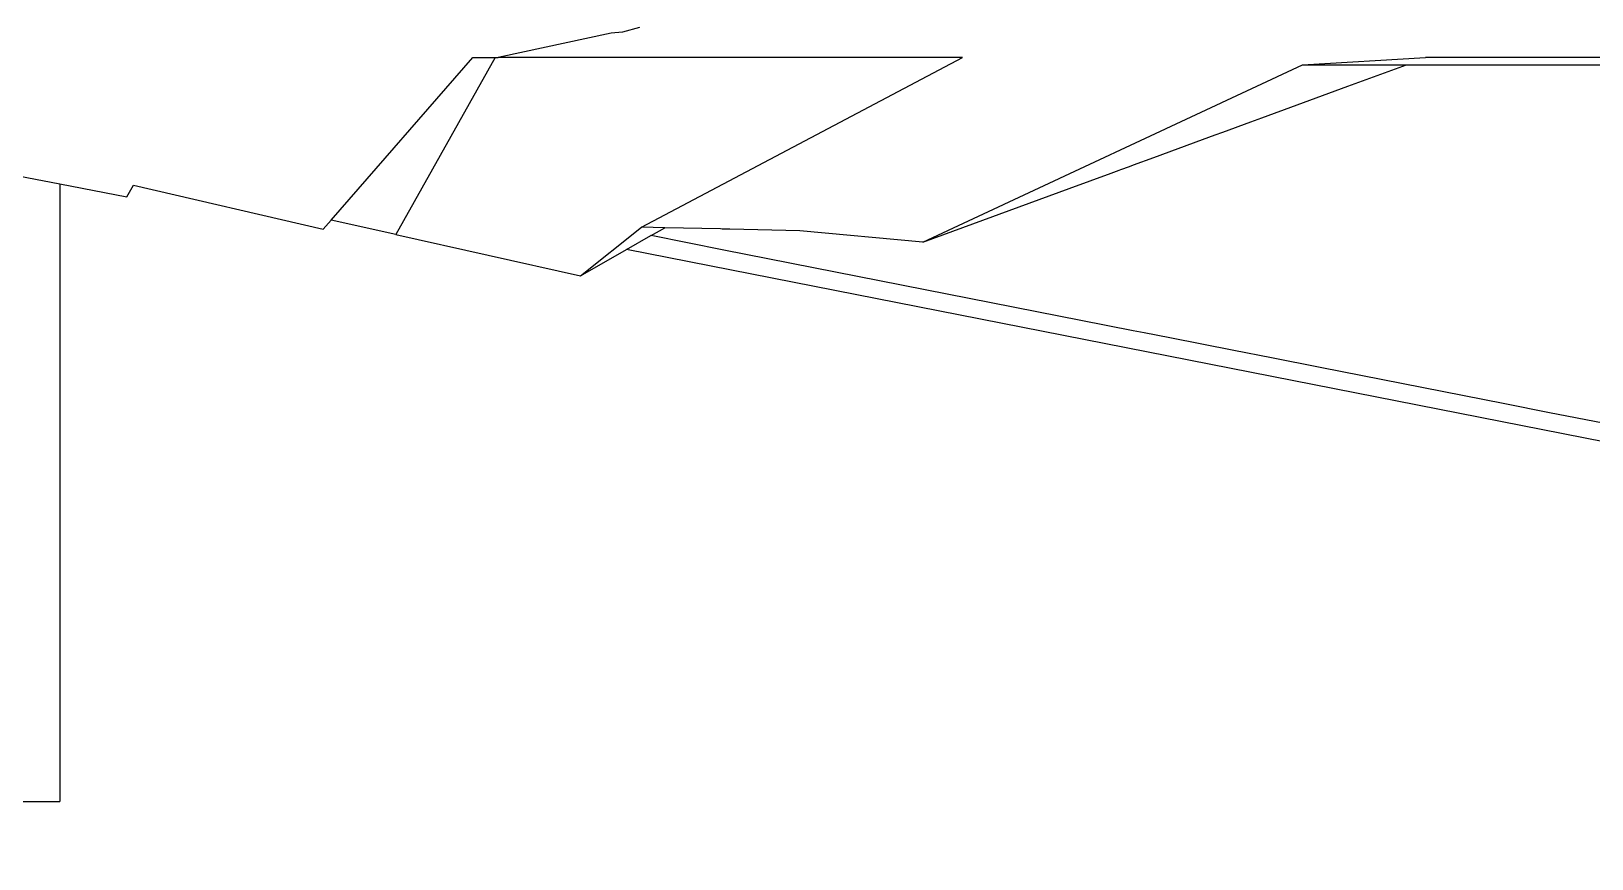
# Model space of a CAD drawing. Extents: x -60 to 60, y -13 to 16.
# Drawn here: x 17.51 to 34.3, y -13.14 to -4.23 of the extents above; entities that cross this region are included whole.
import ezdxf

# ---------------------------------------------------------------- set-up
doc = ezdxf.new("R2010")
doc.units = 0
doc.layers.get('0').update_dxf_attribs({"linetype": 'CONTINUOUS'})
doc.layers.add('SECTIONCUTEDGES', color=7, linetype='CONTINUOUS')

msp = doc.modelspace()

# ---------------------------------------------------------------- linework, layer by layer
for p, q in [((24.05, -4.191), (23.868, -4.244)), ((23.747, -4.253), (22.529, -4.517)), ((23.868, -4.244), (23.747, -4.253)), ((20.732, -6.265), (22.258, -4.517)), ((22.498, -4.517), (21.428, -6.421)), ((22.258, -4.517), (22.498, -4.517)), ((22.498, -4.517), (22.529, -4.517)), ((24.488, -4.517), (22.529, -4.517)), ((24.074, -6.342), (27.528, -4.517)), ((27.528, -4.517), (24.488, -4.517)), ((31.184, -4.593), (32.508, -4.517)), ((34.738, -4.517), (32.508, -4.517)), ((31.672, -4.824), (32.302, -4.593)), ((31.126, -5.025), (31.672, -4.824)), ((30.747, -5.164), (31.126, -5.025)), ((30.63, -5.207), (30.747, -5.164)), ((30.109, -5.398), (30.245, -5.348)), ((30.245, -5.348), (30.326, -5.319)), ((30.326, -5.319), (30.63, -5.207)), ((29.585, -5.591), (30.109, -5.398)), ((29.229, -5.722), (29.322, -5.688)), ((29.322, -5.688), (29.366, -5.671)), ((29.366, -5.671), (29.585, -5.591)), ((28.673, -5.926), (29.126, -5.759)), ((29.126, -5.759), (29.211, -5.728)), ((29.211, -5.728), (29.229, -5.722)), ((17.816, -5.877), (17.816, -12.525)), ((27.101, -6.503), (28.673, -5.926)), ((24.175, -6.432), (24.322, -6.348)), ((23.913, -6.581), (24.173, -6.433)), ((24.173, -6.433), (24.175, -6.432)), ((24.175, -6.433), (24.173, -6.433)), ((24.96, -6.588), (24.175, -6.433)), ((23.416, -6.865), (23.913, -6.581)), ((57.176, -13.141), (23.913, -6.581)), ((28.8, -7.345), (24.96, -6.588)), ((29.364, -7.456), (28.8, -7.345)), ((29.48, -7.479), (29.364, -7.456)), ((29.756, -7.534), (29.48, -7.479)), ((30.447, -7.67), (29.756, -7.534)), ((30.852, -7.75), (30.447, -7.67)), ((31.373, -7.853), (30.852, -7.75)), ((33.362, -8.245), (31.373, -7.853)), ((33.844, -8.34), (33.362, -8.245)), ((34.419, -8.453), (33.844, -8.34)), ((17.196, -12.525), (17.816, -12.525))]:
    msp.add_line(p, q)
at = {"layer": 'SECTIONCUTEDGES'}
for p, q in [((27.101, -6.503), (31.184, -4.593)), ((31.184, -4.593), (32.302, -4.593)), ((32.302, -4.593), (33.032, -4.593)), ((33.032, -4.593), (33.196, -4.593)), ((33.196, -4.593), (33.509, -4.594)), ((33.509, -4.594), (33.705, -4.594)), ((33.705, -4.594), (34.072, -4.594)), ((34.072, -4.594), (34.266, -4.594)), ((34.266, -4.594), (34.61, -4.594)), ((17.196, -5.758), (17.816, -5.877)), ((17.816, -5.877), (18.536, -6.016)), ((18.536, -6.016), (18.607, -5.888)), ((18.607, -5.888), (20.646, -6.363)), ((20.646, -6.363), (20.732, -6.265)), ((21.428, -6.421), (20.732, -6.265)), ((23.416, -6.865), (24.074, -6.342)), ((24.322, -6.348), (24.074, -6.342)), ((24.924, -6.361), (24.322, -6.348)), ((24.939, -6.362), (24.924, -6.361)), ((25.024, -6.364), (24.939, -6.362)), ((25.778, -6.381), (25.024, -6.364)), ((21.428, -6.421), (23.416, -6.865)), ((27.101, -6.503), (25.778, -6.381))]:
    msp.add_line(p, q, dxfattribs=at)

doc.saveas('drawing.dxf')
